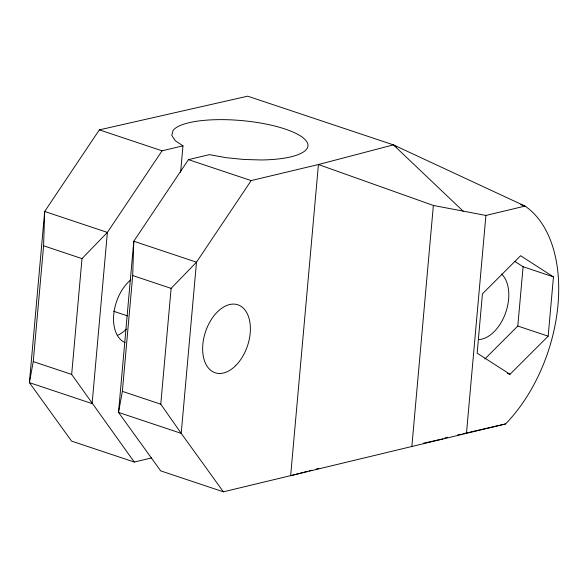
<?xml version="1.0" encoding="UTF-8"?>
<svg xmlns="http://www.w3.org/2000/svg" width="588" height="588" viewBox="0 0 588 588"><rect width="100%" height="100%" fill="white"/><g stroke="black" fill="none" stroke-linecap="round" stroke-linejoin="round"><path stroke-width="0.88" d="M151.704 457.89L134.277 462.05L71.574 441.103L29.4 382.641L33.251 361.591L43.593 245.777L44.681 211.467L99.35 129.867L247.666 96.182L393.409 144.868L525.025 206.087A132.947 82.151 -71.5 0 1 505.584 423.948L223.389 491.818L160.686 470.87L118.511 412.416L133.785 241.234L188.461 159.642L209.372 154.644L226.189 157.68L243.939 159.488L261.403 159.965A68.399 19.316 5.1 0 0 285.026 129.007A68.399 19.316 5.1 0 0 173.056 130.448L171.799 135.387L175.18 140.635L182.971 145.824L180.604 172.291M223.389 491.818L181.214 433.363L118.511 412.416L122.363 391.358L132.697 275.544L133.785 241.234L196.488 262.182L251.164 180.589L318.424 164.522L393.409 144.868L396.415 146.919M134.277 462.05L71.67 374.424L82.004 258.61L107.383 232.414L162.06 150.822L182.971 145.824M160.774 404.191L171.115 288.377L196.488 262.182L181.214 433.363L160.774 404.191L122.363 391.358M411.857 446.454L433.363 205.462L318.424 164.522L290.648 475.751L307.406 471.363M466.468 433.297L485.909 215.436L525.025 206.087L520.711 204.646M484.821 359.003L517.808 326.039L523.1 266.739L514.691 261.329M548.17 336.182L553.462 276.889L520.593 255.721L482.439 293.853L477.147 353.153L510.009 374.313L548.17 336.182L517.808 326.039M309.17 470.9L311.816 470.202M316.226 469.048L318.872 468.357M444.969 437.876L447.637 437.259M457.449 435.01L461.014 434.187M462.793 433.782L468.144 432.548M469.922 432.143L505.584 423.948M423.338 443.242L442.867 438.891M433.363 205.462L485.909 215.436M523.1 266.739L553.462 276.889M99.35 129.867L162.06 150.822M188.461 159.642L251.164 180.589M507.407 373.446L510.009 374.313M43.593 245.777L82.004 258.61M132.697 275.544L171.115 288.377M113.646 311.25L127.522 315.888M33.251 361.591L71.67 374.424M393.409 144.868L463.19 211.195M125.134 342.642A35.831 22.138 -71.5 0 1 113.741 314.587A35.831 22.138 -71.5 0 1 130.837 279.815M126.405 329.082A35.831 22.138 -71.5 0 1 117.269 335.461M501.454 273.971A35.831 22.138 -71.5 0 1 505.643 312.75A35.831 22.138 -71.5 0 1 478.389 339.57M44.681 211.467L29.4 382.641L92.103 403.596L107.383 232.414L44.681 211.467M235.707 365.596A35.831 22.138 -71.5 0 0 240.999 306.297A35.831 22.138 -71.5 0 0 202.838 344.436A35.831 22.138 -71.5 0 0 235.707 365.596"/></g></svg>
